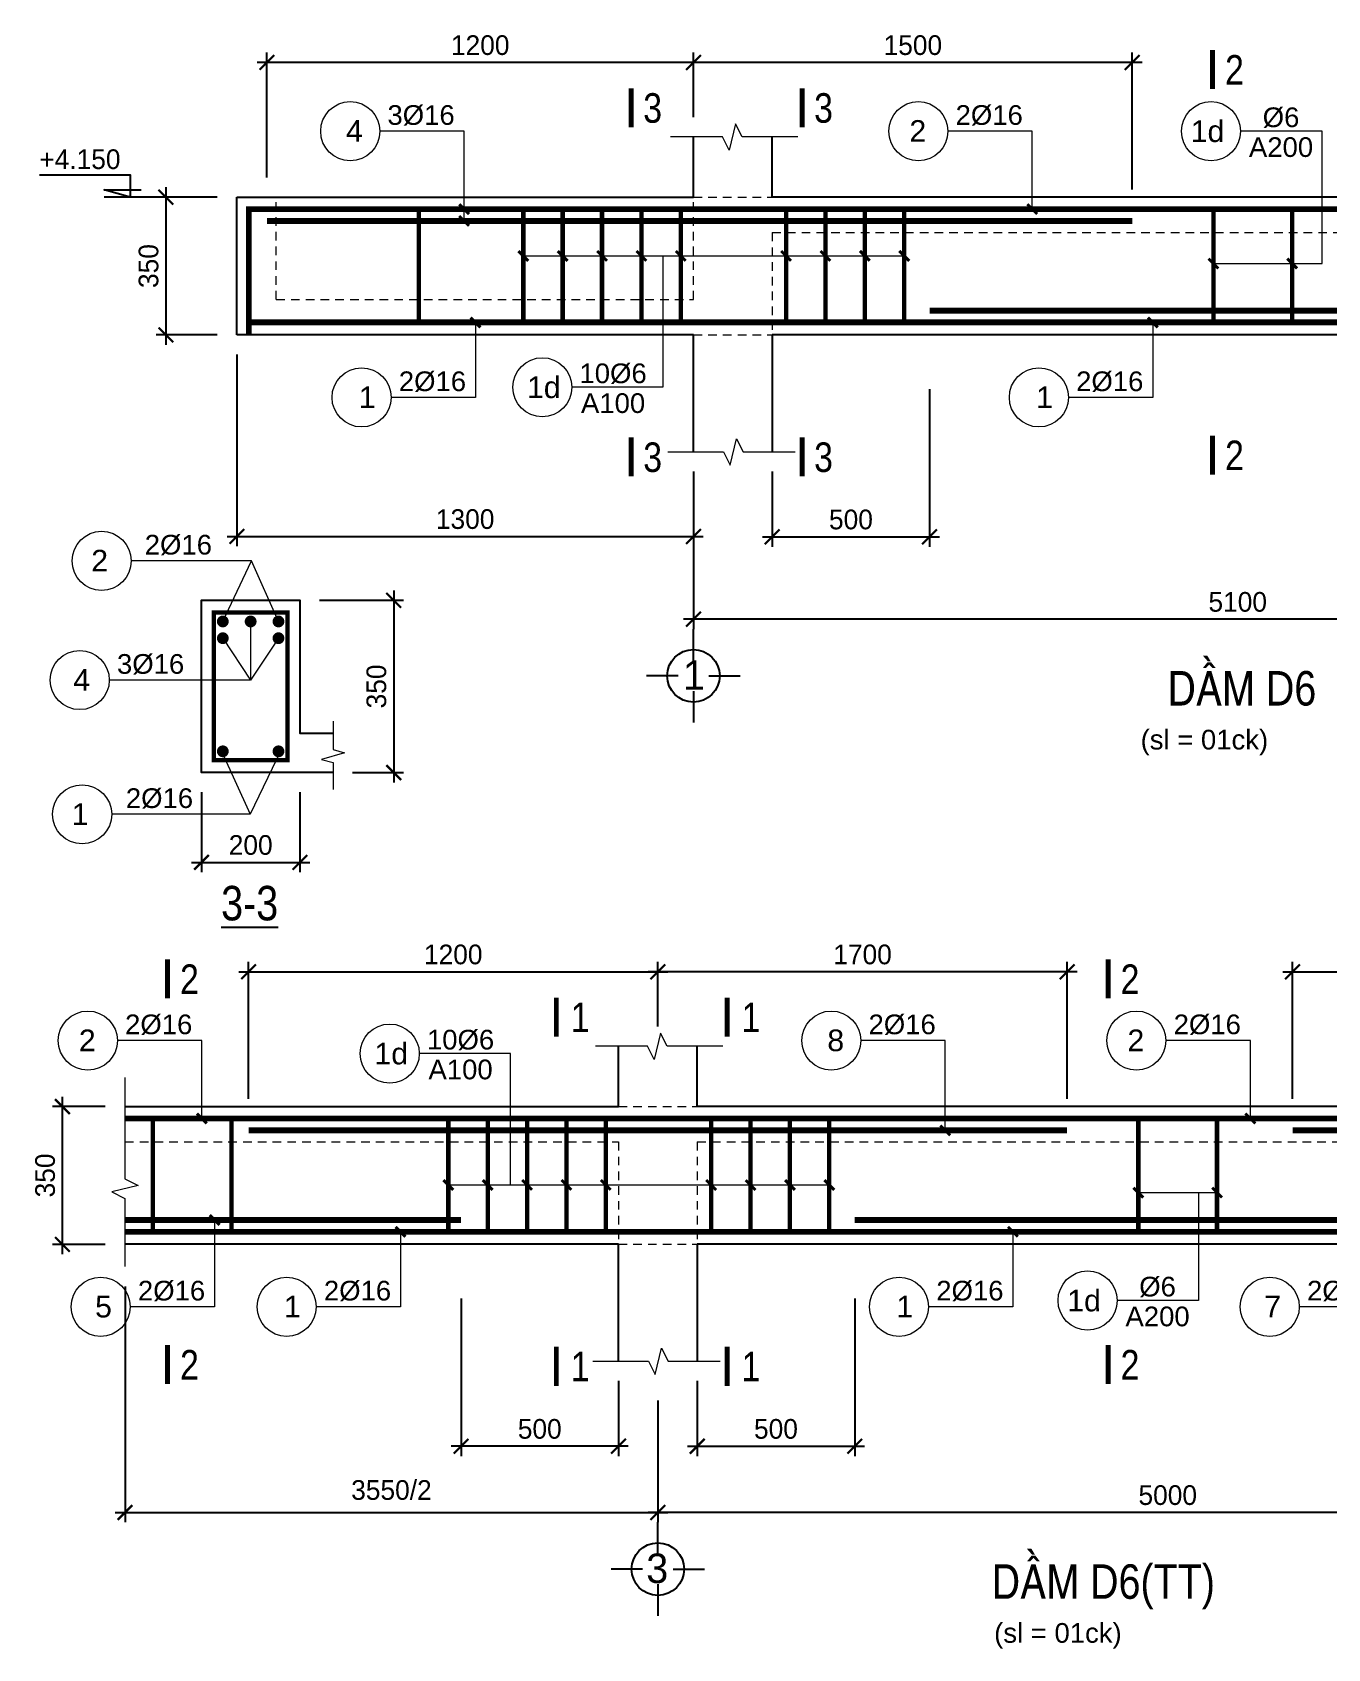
# Model space of a CAD drawing. Header units: millimetres. Extents: x -559287 to -299624, y 2351330 to 2655682.
# Drawn here: x -426515 to -413353, y 2518681 to 2535103 of the extents above; entities that cross this region are included whole.
import ezdxf
from ezdxf.enums import TextEntityAlignment as Align

# ---------------------------------------------------------------- set-up
doc = ezdxf.new("R2010")
doc.units = ezdxf.units.MM
doc.header["$LTSCALE"] = 10
doc.linetypes.add('HIDDEN', pattern=[0.3, 0.175, -0.125])
doc.linetypes.add('HIDDENX2', pattern=[0.75, 0.5, -0.25])
doc.layers.get('0').update_dxf_attribs({"lineweight": 20})
doc.layers.get('Defpoints').update_dxf_attribs({"lineweight": 20})
for name, color, linetype, lineweight in [('Dim', 251, 'Continuous', 15), ('Net khuat', 76, 'HIDDENX2', 15), ('Net manh', 8, 'Continuous', 13), ('Net thay', 4, 'Continuous', 25), ('Text', 54, 'Continuous', 25), ('Thep dai', 2, 'Continuous', 50), ('Thep doc', 140, 'Continuous', 60)]:
    doc.layers.add(name, color=color, linetype=linetype, lineweight=lineweight)
doc.styles.add('HELVE', font='VHAVAN.TTF', dxfattribs={"height": 800})
doc.styles.add('IN-NHO', font='VHELVEN.TTF', dxfattribs={"height": 200})
doc.styles.add('NGHIA5', font='arial_0.ttf', dxfattribs={"height": 180})
doc.styles.get("Standard").update_dxf_attribs({"font": 'nghia5.shx', "height": 200})
doc.styles.add('STYLE1-S1', font='VHARIALN.TTF')
doc.dimstyles.new('dim20', dxfattribs={"dimscale": 100, "dimtxt": 200, "dimasz": 1.5, "dimexe": 1, "dimexo": 2, "dimgap": 0.75, "dimtad": 1, "dimdec": 0, "dimlfac": 0.2, "dimzin": 0, "dimdsep": 46, "dimtxsty": 'Standard', "dimblk1": 'ARCHTICK', "dimblk2": 'ARCHTICK', "dimsah": 1, "dimcen": 0.09, "dimdle": 1, "dimclrd": 256, "dimclre": 256, "dimclrt": 54, "dimadec": 0, "dimazin": 0, "dimtfac": 1, "dimtdec": 0, "dimtofl": 0, "dimtmove": 2, "dimatfit": 3, "dimfxl": 0, "dimtolj": 1, "dimtzin": 0, "dimarcsym": 0})
doc.dimstyles.new('dim25', dxfattribs={"dimscale": 100, "dimtxt": 200, "dimasz": 1.5, "dimexe": 1, "dimexo": 2, "dimgap": 0.75, "dimtad": 1, "dimdec": 0, "dimlfac": 0.25, "dimzin": 0, "dimdsep": 46, "dimtxsty": 'Standard', "dimblk1": 'ARCHTICK', "dimblk2": 'ARCHTICK', "dimsah": 1, "dimcen": 0.09, "dimdle": 1, "dimclrd": 256, "dimclre": 256, "dimclrt": 54, "dimadec": 0, "dimazin": 0, "dimtfac": 1, "dimtdec": 0, "dimtofl": 0, "dimtmove": 2, "dimatfit": 3, "dimfxl": 0, "dimtolj": 1, "dimtzin": 0, "dimarcsym": 0})

# ---------------------------------------------------------------- blocks, each defined once
blk = doc.blocks.new('_ARCHTICK')
at = {"color": 0, "linetype": 'ByBlock', "const_width": 0.15}
blk.add_lwpolyline([(-0.5, -0.5), (0.5, 0.5)], dxfattribs=at)
blk = doc.blocks.new('*D237')
at = {"layer": 'Defpoints', "color": 0, "ltscale": 3, "transparency": 16777216}
for p in [(-409798, 2525558), (-409798, 2524133), (-413710, 2524068)]:
    blk.add_point(p, dxfattribs=at)
at = {"layer": 'Dim', "lineweight": -2, "ltscale": 3, "transparency": 16777216}
for p, q in [((-413710, 2524268), (-413710, 2525658)), ((-409798, 2524333), (-409798, 2525658)), ((-413810, 2525558), (-409698, 2525558))]:
    blk.add_line(p, q, dxfattribs=at)
at = {"layer": 'Dim', "lineweight": -2, "ltscale": 3, "transparency": 16777216, "xscale": 150, "yscale": 150, "zscale": 150, "rotation": 180}
blk.add_blockref('_ARCHTICK', (-413710, 2525558), dxfattribs=at)
at = {"layer": 'Dim', "lineweight": -2, "ltscale": 3, "transparency": 16777216, "xscale": 150, "yscale": 150, "zscale": 150}
blk.add_blockref('_ARCHTICK', (-409798, 2525558), dxfattribs=at)
at = {"layer": 'Dim', "color": 54, "ltscale": 3, "transparency": 16777216, "insert": (-411754, 2525733), "char_height": 200, "attachment_point": 5}
blk.add_mtext('\\A1;1700', dxfattribs=at)
blk = doc.blocks.new('*D238')
at = {"layer": 'Defpoints', "color": 0, "ltscale": 10, "transparency": 16777216}
for p in [(-409798, 2521601), (-420159, 2521401), (-420159, 2520065)]:
    blk.add_point(p, dxfattribs=at)
at = {"layer": 'Dim', "lineweight": -2, "ltscale": 10, "transparency": 16777216}
for p, q in [((-409798, 2521401), (-409798, 2519965)), ((-420159, 2521201), (-420159, 2519965)), ((-409698, 2520065), (-420259, 2520065))]:
    blk.add_line(p, q, dxfattribs=at)
at = {"layer": 'Dim', "lineweight": -2, "ltscale": 10, "transparency": 16777216, "xscale": 150, "yscale": 150, "zscale": 150, "rotation": 180}
blk.add_blockref('_ARCHTICK', (-420159, 2520065), dxfattribs=at)
at = {"layer": 'Dim', "lineweight": -2, "ltscale": 10, "transparency": 16777216, "xscale": 150, "yscale": 150, "zscale": 150}
blk.add_blockref('_ARCHTICK', (-409798, 2520065), dxfattribs=at)
at = {"layer": 'Dim', "color": 54, "ltscale": 10, "transparency": 16777216, "insert": (-414978, 2520240), "char_height": 200, "attachment_point": 5}
blk.add_mtext('\\A1;5000', dxfattribs=at)
blk = doc.blocks.new('truc ngang-helve')
for points in [[(0, -4.8), (0, 0)], [(-2.33, -7.13), (-7.13, -7.13)], [(2.33, -7.13), (7.13, -7.13)], [(0, -9.45), (0, -14.26)]]:
    blk.add_lwpolyline(points)
blk.add_circle((0, -7.13), 4)
at = {"style": 'HELVE'}
blk.add_attdef('A', text='', height=4.5, dxfattribs=at).set_placement((0.03, -7.01), align=Align.MIDDLE_CENTER)
blk = doc.blocks.new('*D239')
at = {"layer": 'Defpoints', "color": 0, "ltscale": 3, "transparency": 16777216}
for p in [(-420159, 2525558), (-420159, 2524801), (-416000, 2524068)]:
    blk.add_point(p, dxfattribs=at)
at = {"layer": 'Dim', "lineweight": -2, "ltscale": 3, "transparency": 16777216}
for p, q in [((-420159, 2525001), (-420159, 2525658)), ((-416000, 2524268), (-416000, 2525658)), ((-415900, 2525558), (-420259, 2525558))]:
    blk.add_line(p, q, dxfattribs=at)
at = {"layer": 'Dim', "lineweight": -2, "ltscale": 3, "transparency": 16777216, "xscale": 150, "yscale": 150, "zscale": 150, "rotation": 180}
blk.add_blockref('_ARCHTICK', (-420159, 2525558), dxfattribs=at)
at = {"layer": 'Dim', "lineweight": -2, "ltscale": 3, "transparency": 16777216, "xscale": 150, "yscale": 150, "zscale": 150}
blk.add_blockref('_ARCHTICK', (-416000, 2525558), dxfattribs=at)
at = {"layer": 'Dim', "color": 54, "ltscale": 3, "transparency": 16777216, "insert": (-418079, 2525733), "char_height": 200, "attachment_point": 5}
blk.add_mtext('\\A1;1700', dxfattribs=at)
blk = doc.blocks.new('*D240')
at = {"layer": 'Defpoints', "color": 0, "ltscale": 10, "transparency": 16777216}
for p in [(-425573, 2522562), (-420159, 2521401), (-420159, 2520065)]:
    blk.add_point(p, dxfattribs=at)
at = {"layer": 'Dim', "lineweight": -2, "ltscale": 10, "transparency": 16777216}
for p, q in [((-425573, 2522362), (-425573, 2519965)), ((-420159, 2521201), (-420159, 2519965)), ((-425673, 2520065), (-420059, 2520065))]:
    blk.add_line(p, q, dxfattribs=at)
at = {"layer": 'Dim', "lineweight": -2, "ltscale": 10, "transparency": 16777216, "xscale": 150, "yscale": 150, "zscale": 150, "rotation": 180}
blk.add_blockref('_ARCHTICK', (-425573, 2520065), dxfattribs=at)
at = {"layer": 'Dim', "lineweight": -2, "ltscale": 10, "transparency": 16777216, "xscale": 150, "yscale": 150, "zscale": 150}
blk.add_blockref('_ARCHTICK', (-420159, 2520065), dxfattribs=at)
at = {"layer": 'Dim', "color": 54, "ltscale": 10, "transparency": 16777216, "insert": (-422866, 2520292), "char_height": 200, "attachment_point": 5}
blk.add_mtext('\\A1;3550/2', dxfattribs=at)
blk = doc.blocks.new('*D242')
at = {"layer": 'Defpoints', "color": 0, "ltscale": 10, "transparency": 16777216}
for p in [(-418159, 2522438), (-419759, 2521601), (-418159, 2520738)]:
    blk.add_point(p, dxfattribs=at)
at = {"layer": 'Dim', "lineweight": -2, "ltscale": 10, "transparency": 16777216}
for p, q in [((-418159, 2522238), (-418159, 2520638)), ((-419759, 2521401), (-419759, 2520638)), ((-419859, 2520738), (-418059, 2520738))]:
    blk.add_line(p, q, dxfattribs=at)
at = {"layer": 'Dim', "lineweight": -2, "ltscale": 10, "transparency": 16777216, "xscale": 150, "yscale": 150, "zscale": 150, "rotation": 180}
blk.add_blockref('_ARCHTICK', (-419759, 2520738), dxfattribs=at)
at = {"layer": 'Dim', "lineweight": -2, "ltscale": 10, "transparency": 16777216, "xscale": 150, "yscale": 150, "zscale": 150}
blk.add_blockref('_ARCHTICK', (-418159, 2520738), dxfattribs=at)
at = {"layer": 'Dim', "color": 54, "ltscale": 10, "transparency": 16777216, "insert": (-418959, 2520913), "char_height": 200, "attachment_point": 5}
blk.add_mtext('\\A1;500', dxfattribs=at)
blk = doc.blocks.new('*D249')
at = {"layer": 'Defpoints', "color": 0, "ltscale": 10, "transparency": 16777216}
for p in [(-419797, 2530840), (-408736, 2530840), (-419797, 2529140)]:
    blk.add_point(p, dxfattribs=at)
at = {"layer": 'Dim', "lineweight": -2, "ltscale": 10, "transparency": 16777216}
for p, q in [((-419797, 2530640), (-419797, 2529040)), ((-408736, 2530640), (-408736, 2529040)), ((-408636, 2529140), (-419897, 2529140))]:
    blk.add_line(p, q, dxfattribs=at)
at = {"layer": 'Dim', "lineweight": -2, "ltscale": 10, "transparency": 16777216, "xscale": 150, "yscale": 150, "zscale": 150, "rotation": 180}
blk.add_blockref('_ARCHTICK', (-419797, 2529140), dxfattribs=at)
at = {"layer": 'Dim', "lineweight": -2, "ltscale": 10, "transparency": 16777216, "xscale": 150, "yscale": 150, "zscale": 150}
blk.add_blockref('_ARCHTICK', (-408736, 2529140), dxfattribs=at)
at = {"layer": 'Dim', "color": 54, "ltscale": 10, "transparency": 16777216, "insert": (-414267, 2529315), "char_height": 200, "attachment_point": 5}
blk.add_mtext('\\A1;5100', dxfattribs=at)
blk = doc.blocks.new('*D225')
at = {"layer": 'Defpoints', "color": 0, "ltscale": 3, "transparency": 16777216}
for p in [(-419797, 2534796), (-419797, 2534040), (-415339, 2533306)]:
    blk.add_point(p, dxfattribs=at)
at = {"layer": 'Dim', "lineweight": -2, "ltscale": 3, "transparency": 16777216}
for p, q in [((-415239, 2534796), (-419897, 2534796)), ((-419797, 2534240), (-419797, 2534896)), ((-415339, 2533506), (-415339, 2534896))]:
    blk.add_line(p, q, dxfattribs=at)
at = {"layer": 'Dim', "lineweight": -2, "ltscale": 3, "transparency": 16777216, "xscale": 150, "yscale": 150, "zscale": 150, "rotation": 180}
blk.add_blockref('_ARCHTICK', (-419797, 2534796), dxfattribs=at)
at = {"layer": 'Dim', "lineweight": -2, "ltscale": 3, "transparency": 16777216, "xscale": 150, "yscale": 150, "zscale": 150}
blk.add_blockref('_ARCHTICK', (-415339, 2534796), dxfattribs=at)
at = {"layer": 'Dim', "color": 54, "ltscale": 3, "transparency": 16777216, "insert": (-417568, 2534971), "char_height": 200, "attachment_point": 5}
blk.add_mtext('\\A1;1500', dxfattribs=at)
blk = doc.blocks.new('*D226')
at = {"layer": 'Defpoints', "color": 0, "ltscale": 3, "transparency": 16777216}
for p in [(-424131, 2534796), (-419797, 2534040), (-424131, 2533428)]:
    blk.add_point(p, dxfattribs=at)
at = {"layer": 'Dim', "lineweight": -2, "ltscale": 3, "transparency": 16777216}
for p, q in [((-419697, 2534796), (-424231, 2534796)), ((-424131, 2533628), (-424131, 2534896)), ((-419797, 2534240), (-419797, 2534896))]:
    blk.add_line(p, q, dxfattribs=at)
at = {"layer": 'Dim', "lineweight": -2, "ltscale": 3, "transparency": 16777216, "xscale": 150, "yscale": 150, "zscale": 150, "rotation": 180}
blk.add_blockref('_ARCHTICK', (-424131, 2534796), dxfattribs=at)
at = {"layer": 'Dim', "lineweight": -2, "ltscale": 3, "transparency": 16777216, "xscale": 150, "yscale": 150, "zscale": 150}
blk.add_blockref('_ARCHTICK', (-419797, 2534796), dxfattribs=at)
at = {"layer": 'Dim', "color": 54, "ltscale": 3, "transparency": 16777216, "insert": (-421964, 2534971), "char_height": 200, "attachment_point": 5}
blk.add_mtext('\\A1;1200', dxfattribs=at)
blk = doc.blocks.new('*D227')
at = {"layer": 'Defpoints', "color": 0, "ltscale": 10, "transparency": 16777216}
for p in [(-424436, 2532028), (-419797, 2530640), (-419797, 2529981)]:
    blk.add_point(p, dxfattribs=at)
at = {"layer": 'Dim', "lineweight": -2, "ltscale": 10, "transparency": 16777216}
for p, q in [((-424436, 2531828), (-424436, 2529881)), ((-419797, 2530440), (-419797, 2529881)), ((-424536, 2529981), (-419697, 2529981))]:
    blk.add_line(p, q, dxfattribs=at)
at = {"layer": 'Dim', "lineweight": -2, "ltscale": 10, "transparency": 16777216, "xscale": 150, "yscale": 150, "zscale": 150, "rotation": 180}
blk.add_blockref('_ARCHTICK', (-424436, 2529981), dxfattribs=at)
at = {"layer": 'Dim', "lineweight": -2, "ltscale": 10, "transparency": 16777216, "xscale": 150, "yscale": 150, "zscale": 150}
blk.add_blockref('_ARCHTICK', (-419797, 2529981), dxfattribs=at)
at = {"layer": 'Dim', "color": 54, "ltscale": 10, "transparency": 16777216, "insert": (-422117, 2530156), "char_height": 200, "attachment_point": 5}
blk.add_mtext('\\A1;1300', dxfattribs=at)
blk = doc.blocks.new('*D229')
at = {"layer": 'Defpoints', "color": 0, "ltscale": 10, "transparency": 16777216}
for p in [(-417398, 2531677), (-418997, 2530840), (-417398, 2529977)]:
    blk.add_point(p, dxfattribs=at)
at = {"layer": 'Dim', "lineweight": -2, "ltscale": 10, "transparency": 16777216}
for p, q in [((-417398, 2531477), (-417398, 2529877)), ((-418997, 2530640), (-418997, 2529877)), ((-419097, 2529977), (-417298, 2529977))]:
    blk.add_line(p, q, dxfattribs=at)
at = {"layer": 'Dim', "lineweight": -2, "ltscale": 10, "transparency": 16777216, "xscale": 150, "yscale": 150, "zscale": 150, "rotation": 180}
blk.add_blockref('_ARCHTICK', (-418997, 2529977), dxfattribs=at)
at = {"layer": 'Dim', "lineweight": -2, "ltscale": 10, "transparency": 16777216, "xscale": 150, "yscale": 150, "zscale": 150}
blk.add_blockref('_ARCHTICK', (-417398, 2529977), dxfattribs=at)
at = {"layer": 'Dim', "color": 54, "ltscale": 10, "transparency": 16777216, "insert": (-418197, 2530152), "char_height": 200, "attachment_point": 5}
blk.add_mtext('\\A1;500', dxfattribs=at)
blk = doc.blocks.new('*D232')
at = {"layer": 'Defpoints', "color": 0, "ltscale": 3, "transparency": 16777216}
for p in [(-420159, 2525558), (-420159, 2524801), (-424317, 2524068)]:
    blk.add_point(p, dxfattribs=at)
at = {"layer": 'Dim', "lineweight": -2, "ltscale": 3, "transparency": 16777216}
for p, q in [((-424317, 2524268), (-424317, 2525658)), ((-420159, 2525001), (-420159, 2525658)), ((-424417, 2525558), (-420059, 2525558))]:
    blk.add_line(p, q, dxfattribs=at)
at = {"layer": 'Dim', "lineweight": -2, "ltscale": 3, "transparency": 16777216, "xscale": 150, "yscale": 150, "zscale": 150, "rotation": 180}
blk.add_blockref('_ARCHTICK', (-424317, 2525558), dxfattribs=at)
at = {"layer": 'Dim', "lineweight": -2, "ltscale": 3, "transparency": 16777216, "xscale": 150, "yscale": 150, "zscale": 150}
blk.add_blockref('_ARCHTICK', (-420159, 2525558), dxfattribs=at)
at = {"layer": 'Dim', "color": 54, "ltscale": 3, "transparency": 16777216, "insert": (-422238, 2525733), "char_height": 200, "attachment_point": 5}
blk.add_mtext('\\A1;1200', dxfattribs=at)
blk = doc.blocks.new('*D233')
at = {"layer": 'Defpoints', "color": 0, "ltscale": 3, "transparency": 16777216}
for p in [(-426209, 2524189), (-425573, 2524189), (-425573, 2522789)]:
    blk.add_point(p, dxfattribs=at)
at = {"layer": 'Dim', "lineweight": -2, "ltscale": 3, "transparency": 16777216}
for p, q in [((-426209, 2522689), (-426209, 2524289)), ((-425773, 2524189), (-426309, 2524189)), ((-425773, 2522789), (-426309, 2522789))]:
    blk.add_line(p, q, dxfattribs=at)
at = {"layer": 'Dim', "lineweight": -2, "ltscale": 3, "transparency": 16777216, "xscale": 150, "yscale": 150, "zscale": 150}
for p, rotation in [((-426209, 2524189), 90), ((-426209, 2522789), 270)]:
    blk.add_blockref('_ARCHTICK', p, dxfattribs=dict(at, rotation=rotation))
at = {"layer": 'Dim', "color": 54, "ltscale": 3, "transparency": 16777216, "insert": (-426384, 2523489), "char_height": 200, "attachment_point": 5, "rotation": 90}
blk.add_mtext('\\A1;350', dxfattribs=at)
blk = doc.blocks.new('*D234')
at = {"layer": 'Defpoints', "color": 0, "ltscale": 10, "transparency": 16777216}
for p in [(-422159, 2522438), (-420559, 2521601), (-422159, 2520738)]:
    blk.add_point(p, dxfattribs=at)
at = {"layer": 'Dim', "lineweight": -2, "ltscale": 10, "transparency": 16777216}
for p, q in [((-422159, 2522238), (-422159, 2520638)), ((-420559, 2521401), (-420559, 2520638)), ((-420459, 2520738), (-422259, 2520738))]:
    blk.add_line(p, q, dxfattribs=at)
at = {"layer": 'Dim', "lineweight": -2, "ltscale": 10, "transparency": 16777216, "xscale": 150, "yscale": 150, "zscale": 150, "rotation": 180}
blk.add_blockref('_ARCHTICK', (-422159, 2520738), dxfattribs=at)
at = {"layer": 'Dim', "lineweight": -2, "ltscale": 10, "transparency": 16777216, "xscale": 150, "yscale": 150, "zscale": 150}
blk.add_blockref('_ARCHTICK', (-420559, 2520738), dxfattribs=at)
at = {"layer": 'Dim', "color": 54, "ltscale": 10, "transparency": 16777216, "insert": (-421359, 2520913), "char_height": 200, "attachment_point": 5}
blk.add_mtext('\\A1;500', dxfattribs=at)
blk = doc.blocks.new('*D235')
at = {"layer": 'Defpoints', "color": 0, "ltscale": 3, "transparency": 16777216}
for p in [(-424436, 2533428), (-425158, 2532028), (-424436, 2532028)]:
    blk.add_point(p, dxfattribs=at)
at = {"layer": 'Dim', "lineweight": -2, "ltscale": 3, "transparency": 16777216}
for p, q in [((-425158, 2533528), (-425158, 2531928)), ((-424636, 2533428), (-425258, 2533428)), ((-424636, 2532028), (-425258, 2532028))]:
    blk.add_line(p, q, dxfattribs=at)
at = {"layer": 'Dim', "lineweight": -2, "ltscale": 3, "transparency": 16777216, "xscale": 150, "yscale": 150, "zscale": 150}
for p, rotation in [((-425158, 2533428), 90), ((-425158, 2532028), 270)]:
    blk.add_blockref('_ARCHTICK', p, dxfattribs=dict(at, rotation=rotation))
at = {"layer": 'Dim', "color": 54, "ltscale": 3, "transparency": 16777216, "insert": (-425333, 2532728), "char_height": 200, "attachment_point": 5, "rotation": 90}
blk.add_mtext('\\A1;350', dxfattribs=at)
blk = doc.blocks.new('A$C17747A8B')
blk.add_line((0, 0), (525, 0))
blk.add_lwpolyline([(1183, 225), (263, 225), (263, 0), (525, 75), (150, 75)])
at = {"layer": 'Text'}
blk.add_attdef('+3.900', (183, 286), '', height=180, dxfattribs=at)
blk = doc.blocks.new('*D254')
at = {"layer": 'Defpoints', "color": 0, "transparency": 16777216}
for p in [(-424796, 2527582), (-423796, 2527582), (-423796, 2526670)]:
    blk.add_point(p, dxfattribs=at)
at = {"layer": 'Dim', "lineweight": -2, "transparency": 16777216}
for p, q in [((-424796, 2527382), (-424796, 2526570)), ((-423796, 2527382), (-423796, 2526570)), ((-424896, 2526670), (-423696, 2526670))]:
    blk.add_line(p, q, dxfattribs=at)
at = {"layer": 'Dim', "lineweight": -2, "transparency": 16777216, "xscale": 150, "yscale": 150, "zscale": 150, "rotation": 180}
blk.add_blockref('_ARCHTICK', (-424796, 2526670), dxfattribs=at)
at = {"layer": 'Dim', "lineweight": -2, "transparency": 16777216, "xscale": 150, "yscale": 150, "zscale": 150}
blk.add_blockref('_ARCHTICK', (-423796, 2526670), dxfattribs=at)
at = {"layer": 'Dim', "color": 54, "transparency": 16777216, "insert": (-424296, 2526845), "char_height": 200, "attachment_point": 5}
blk.add_mtext('\\A1;200', dxfattribs=at)
blk = doc.blocks.new('*D255')
at = {"layer": 'Defpoints', "color": 0, "transparency": 16777216}
for p in [(-423796, 2529332), (-423460, 2527582), (-422843, 2527582)]:
    blk.add_point(p, dxfattribs=at)
at = {"layer": 'Dim', "lineweight": -2, "transparency": 16777216}
for p, q in [((-422843, 2529432), (-422843, 2527482)), ((-423596, 2529332), (-422743, 2529332)), ((-423260, 2527582), (-422743, 2527582))]:
    blk.add_line(p, q, dxfattribs=at)
at = {"layer": 'Dim', "lineweight": -2, "transparency": 16777216, "xscale": 150, "yscale": 150, "zscale": 150}
for p, rotation in [((-422843, 2529332), 90), ((-422843, 2527582), 270)]:
    blk.add_blockref('_ARCHTICK', p, dxfattribs=dict(at, rotation=rotation))
at = {"layer": 'Dim', "color": 54, "transparency": 16777216, "insert": (-423018, 2528457), "char_height": 200, "attachment_point": 5, "rotation": 90}
blk.add_mtext('\\A1;350', dxfattribs=at)

msp = doc.modelspace()

# ---------------------------------------------------------------- linework, layer by layer
at = {"layer": 'Net khuat', "linetype": 'HIDDEN', "ltscale": 50}
for p, q in [((-424036.3, 2532388.1), (-424036.3, 2533428.1)), ((-419797.3, 2533428.1), (-418997.3, 2533428.1)), ((-419797.3, 2532388.1), (-419797.3, 2533428.1)), ((-418997.4, 2533068.1), (-409136.1, 2533068.1)), ((-418997.4, 2533068.1), (-418997.4, 2532028.1)), ((-424036.3, 2532388.1), (-419797.3, 2532388.1)), ((-419797.3, 2532028.1), (-418997.4, 2532028.1)), ((-420558.8, 2524189.4), (-419758.8, 2524189.4)), ((-425573.5, 2523829.4), (-420558.8, 2523829.4)), ((-420558.8, 2523829.4), (-420558.8, 2522789.4)), ((-419758.9, 2523829.4), (-410197.6, 2523829.4)), ((-419758.9, 2523829.4), (-419758.9, 2522789.4)), ((-420558.8, 2522789.4), (-419758.9, 2522789.4))]:
    msp.add_line(p, q, dxfattribs=at)
at = {"layer": 'Net manh'}
for p, q in [((-421526, 2532830.8), (-417655.6, 2532830.8)), ((-422287.5, 2523392.1), (-418417.1, 2523392.1))]:
    msp.add_line(p, q, dxfattribs=at)
for points in [[(-418737.4, 2534039.9), (-419302.6, 2534039.9), (-419369.8, 2534174), (-419435.4, 2533905.8), (-419502.6, 2534039.9), (-420030, 2534039.9)], [(-422127.3, 2533186.3), (-422127.3, 2534098.2), (-422985, 2534098.2)], [(-416354.5, 2533306.3), (-416354.5, 2534098.2), (-417212.2, 2534098.2)], [(-414513.7, 2532753.5), (-413410.4, 2532753.5), (-413410.4, 2534098.2), (-414238.3, 2534098.2)], [(-420107.8, 2532830.8), (-420107.8, 2531496.9), (-421033.1, 2531496.9)], [(-422011.7, 2532155), (-422011.7, 2531393.1), (-422869.4, 2531393.1)], [(-415129.8, 2532155), (-415129.8, 2531393.1), (-415987.5, 2531393.1)], [(-420057.3, 2530840.1), (-419492.1, 2530840.1), (-419424.9, 2530706), (-419359.3, 2530974.2), (-419292.1, 2530840.1), (-418764.7, 2530840.1)], [(-424013.8, 2529117), (-424286.9, 2529733), (-425510.8, 2529733)], [(-424579.2, 2529117), (-424286.9, 2529733), (-425510.8, 2529733)], [(-424296.5, 2529117), (-424296.5, 2528521.3), (-425733, 2528521.3)], [(-424579.2, 2528947), (-424296.5, 2528521.3), (-425733, 2528521.3)], [(-424013.8, 2528947), (-424296.5, 2528521.3), (-425733, 2528521.3)], [(-424596.6, 2527807.4), (-424301.6, 2527158), (-425708.6, 2527158)], [(-423990.7, 2527806.7), (-424301.6, 2527158), (-425708.6, 2527158)], [(-419498.9, 2524801.2), (-420064, 2524801.2), (-420131.2, 2524935.3), (-420196.8, 2524667.1), (-420264, 2524801.2), (-420791.4, 2524801.2)], [(-424793.1, 2524067.6), (-424793.1, 2524859.5), (-425650.8, 2524859.5)], [(-417239.2, 2523947.6), (-417239.2, 2524859.5), (-418096.9, 2524859.5)], [(-414138.8, 2524067.6), (-414138.8, 2524859.5), (-414996.5, 2524859.5)], [(-421657.4, 2523392.1), (-421657.4, 2524727.5), (-422582.7, 2524727.5)], [(-425573.5, 2524485.4), (-425573.5, 2523454.6), (-425439.4, 2523387.4), (-425707.6, 2523321.8), (-425573.5, 2523254.6), (-425573.5, 2522562.3)], [(-414665, 2523314.8), (-414665, 2522218.3), (-415493, 2522218.3)], [(-415277.2, 2523314.8), (-414477.2, 2523314.8)], [(-424662.8, 2523036.3), (-424662.8, 2522154.4), (-425520.5, 2522154.4)], [(-412783.7, 2523036.3), (-412783.7, 2522154.4), (-413641.4, 2522154.4)], [(-422773.2, 2522916.3), (-422773.2, 2522154.4), (-423630.9, 2522154.4)], [(-416551, 2522916.3), (-416551, 2522154.4), (-417408.7, 2522154.4)], [(-420818.7, 2521601.4), (-420253.5, 2521601.4), (-420186.3, 2521467.3), (-420120.8, 2521735.5), (-420053.5, 2521601.4), (-419526.1, 2521601.4)]]:
    msp.add_lwpolyline(points, dxfattribs=at)
at = {"layer": 'Net manh', "const_width": 30}
for points in [[(-422077.3, 2533256.3), (-422177.3, 2533356.3)], [(-416304.5, 2533256.3), (-416404.5, 2533356.3)], [(-422077.3, 2533136.3), (-422177.3, 2533236.3)], [(-421476, 2532780.8), (-421576, 2532880.8)], [(-421076, 2532780.8), (-421176, 2532880.8)], [(-420676, 2532780.8), (-420776, 2532880.8)], [(-420276, 2532780.8), (-420376, 2532880.8)], [(-419876, 2532780.8), (-419976, 2532880.8)], [(-418805.6, 2532780.8), (-418905.6, 2532880.8)], [(-418405.6, 2532780.8), (-418505.6, 2532880.8)], [(-418005.6, 2532780.8), (-418105.6, 2532880.8)], [(-417605.6, 2532780.8), (-417705.6, 2532880.8)], [(-414463.7, 2532703.5), (-414563.7, 2532803.5)], [(-413663.7, 2532703.5), (-413763.7, 2532803.5)], [(-421961.7, 2532105), (-422061.7, 2532205)], [(-415079.8, 2532105), (-415179.8, 2532205)], [(-424743.1, 2524017.6), (-424843.1, 2524117.6)], [(-414088.8, 2524017.6), (-414188.8, 2524117.6)], [(-417189.2, 2523897.6), (-417289.2, 2523997.6)], [(-422237.5, 2523342.1), (-422337.5, 2523442.1)], [(-421837.5, 2523342.1), (-421937.5, 2523442.1)], [(-421437.5, 2523342.1), (-421537.5, 2523442.1)], [(-421037.5, 2523342.1), (-421137.5, 2523442.1)], [(-420637.5, 2523342.1), (-420737.5, 2523442.1)], [(-419567.1, 2523342.1), (-419667.1, 2523442.1)], [(-419167.1, 2523342.1), (-419267.1, 2523442.1)], [(-418767.1, 2523342.1), (-418867.1, 2523442.1)], [(-418367.1, 2523342.1), (-418467.1, 2523442.1)], [(-415227.2, 2523264.8), (-415327.2, 2523364.8)], [(-414427.2, 2523264.8), (-414527.2, 2523364.8)], [(-424612.8, 2522986.3), (-424712.8, 2523086.3)], [(-422723.2, 2522866.3), (-422823.2, 2522966.3)], [(-416501, 2522866.3), (-416601, 2522966.3)]]:
    msp.add_lwpolyline(points, dxfattribs=at)
at = {"layer": 'Net manh', "ltscale": 3}
msp.add_lwpolyline([(-423459.7, 2528103.3), (-423459.7, 2527815.3), (-423343.8, 2527784.2), (-423575.6, 2527714.3), (-423459.7, 2527683.3), (-423459.7, 2527409.3)], dxfattribs=at)
at = {"layer": 'Net manh'}
for centre in [(-423285, 2534098.2), (-417512.2, 2534098.2), (-414538.3, 2534098.2), (-423169.4, 2531393.1), (-421333.1, 2531496.9), (-416287.5, 2531393.1), (-425810.8, 2529733), (-426033, 2528521.3), (-426008.6, 2527158), (-425950.8, 2524859.5), (-418396.9, 2524859.5), (-415296.5, 2524859.5), (-422882.7, 2524727.5), (-415793, 2522218.3), (-425820.5, 2522154.4), (-423930.9, 2522154.4), (-417708.7, 2522154.4), (-413941.4, 2522154.4)]:
    msp.add_circle(centre, 300, dxfattribs=at)
at = {"layer": 'Net thay'}
for p, q in [((-419797.3, 2533428.1), (-419797.3, 2534039.9)), ((-418997.3, 2533428.1), (-418997.3, 2534039.9)), ((-419797.3, 2530840.1), (-419797.3, 2532028.1)), ((-418997.3, 2532028.1), (-418997.3, 2530840.1)), ((-420558.8, 2524189.4), (-420558.8, 2524801.2)), ((-419758.8, 2524189.4), (-419758.8, 2524801.2)), ((-420558.8, 2521601.4), (-420558.8, 2522789.4)), ((-419758.8, 2522789.4), (-419758.8, 2521601.4))]:
    msp.add_line(p, q, dxfattribs=at)
at = {"layer": 'Net thay', "ltscale": 10}
for p, q in [((-424436.3, 2532028.1), (-424436.3, 2533428.1)), ((-424436.3, 2533428.1), (-419797.3, 2533428.1)), ((-409136.1, 2533428.1), (-418997.3, 2533428.1)), ((-419797.3, 2532028.1), (-424436.3, 2532028.1)), ((-409136.1, 2532028.1), (-418997.3, 2532028.1)), ((-425573.5, 2524189.4), (-420558.8, 2524189.4)), ((-410197.6, 2524189.4), (-419758.8, 2524189.4)), ((-420558.8, 2522789.4), (-425573.5, 2522789.4)), ((-410197.6, 2522789.4), (-419758.8, 2522789.4))]:
    msp.add_line(p, q, dxfattribs=at)
msp.add_lwpolyline([(-423459.7, 2527582.4), (-424796.5, 2527582.4), (-424796.5, 2529332.4), (-423796.5, 2529332.4), (-423796.5, 2527982.4), (-423459.7, 2527982.4)], dxfattribs=at)
at = {"layer": 'Text', "const_width": 50}
for points in [[(-414522.9, 2534922.8), (-414522.9, 2534525.5)], [(-420428.9, 2534535.2), (-420428.9, 2534137.9)], [(-418692.8, 2534535.2), (-418692.8, 2534137.9)], [(-420428.9, 2530987.2), (-420428.9, 2530590)], [(-418692.8, 2530987.2), (-418692.8, 2530590)], [(-414522.9, 2531005.8), (-414522.9, 2530608.5)], [(-425141, 2525684), (-425141, 2525286.8)], [(-415584.3, 2525684), (-415584.3, 2525286.8)], [(-421190.3, 2525296.5), (-421190.3, 2524899.2)], [(-419454.3, 2525296.5), (-419454.3, 2524899.2)], [(-425141, 2521767.1), (-425141, 2521369.8)], [(-421190.3, 2521748.5), (-421190.3, 2521351.2)], [(-419454.3, 2521748.5), (-419454.3, 2521351.2)], [(-415584.3, 2521767.1), (-415584.3, 2521369.8)]]:
    msp.add_lwpolyline(points, dxfattribs=at)
at = {"layer": 'Thep dai', "const_width": 45}
for points in [[(-422587.9, 2532155.3), (-422587.9, 2533306.3)], [(-421526, 2532155.3), (-421526, 2533306.3)], [(-421126, 2532155.3), (-421126, 2533306.3)], [(-420726, 2532155.3), (-420726, 2533306.3)], [(-420326, 2532155.3), (-420326, 2533306.3)], [(-419926, 2532155.3), (-419926, 2533306.3)], [(-418855.6, 2532155.3), (-418855.6, 2533306.3)], [(-418455.6, 2532155.3), (-418455.6, 2533306.3)], [(-418055.6, 2532155.3), (-418055.6, 2533306.3)], [(-417655.6, 2532155.3), (-417655.6, 2533306.3)], [(-414513.7, 2532155.3), (-414513.7, 2533306.3)], [(-413713.7, 2532155.3), (-413713.7, 2533306.3)], [(-424671.5, 2527707.4), (-423921.5, 2527707.4), (-423921.5, 2529207.4), (-424671.5, 2529207.4), (-424671.5, 2527707.4)], [(-425290.8, 2522916.6), (-425290.8, 2524067.6)], [(-424490.8, 2522916.6), (-424490.8, 2524067.6)], [(-422287.5, 2522916.6), (-422287.5, 2524067.6)], [(-421887.5, 2522916.6), (-421887.5, 2524067.6)], [(-421487.5, 2522916.6), (-421487.5, 2524067.6)], [(-421087.5, 2522916.6), (-421087.5, 2524067.6)], [(-420687.5, 2522916.6), (-420687.5, 2524067.6)], [(-419617.1, 2522916.6), (-419617.1, 2524067.6)], [(-419217.1, 2522916.6), (-419217.1, 2524067.6)], [(-418817.1, 2522916.6), (-418817.1, 2524067.6)], [(-418417.1, 2522916.6), (-418417.1, 2524067.6)], [(-415277.2, 2522916.6), (-415277.2, 2524067.6)], [(-414477.2, 2522916.6), (-414477.2, 2524067.6)]]:
    msp.add_lwpolyline(points, dxfattribs=at)
at = {"layer": 'Thep doc', "ltscale": 10, "const_width": 60}
for points in [[(-403883.4, 2533306.3), (-424314.5, 2533306.3), (-424314.5, 2532028.1)], [(-424130.7, 2533186.3), (-415338.6, 2533186.3)], [(-403883.4, 2532155.3), (-424314.5, 2532155.3)], [(-410735.9, 2532275.3), (-417397.6, 2532275.3)], [(-399814, 2522789.4), (-399814, 2524067.6), (-425573.5, 2524067.6)], [(-424317.5, 2523947.6), (-416000.1, 2523947.6)], [(-405884.9, 2523947.6), (-413710.2, 2523947.6)], [(-425573.5, 2523036.6), (-422158.5, 2523036.6)], [(-411797.3, 2523036.6), (-418159, 2523036.6)], [(-399814, 2522916.6), (-425573.5, 2522916.6)]]:
    msp.add_lwpolyline(points, dxfattribs=at)
at = {"layer": 'Thep doc', "const_width": 60}
for points in [[(-424609.2, 2529117, 1), (-424549.2, 2529117, 1)], [(-424266.5, 2529117, -1), (-424326.5, 2529117, -1)], [(-423983.8, 2529117, -1), (-424043.8, 2529117, -1)], [(-424609.2, 2528947, 1), (-424549.2, 2528947, 1)], [(-423983.8, 2528947, -1), (-424043.8, 2528947, -1)], [(-424609.2, 2527797.8, -1), (-424549.2, 2527797.8, -1)], [(-423983.8, 2527797.8, 1), (-424043.8, 2527797.8, 1)]]:
    msp.add_lwpolyline(points, format="xyb", close=True, dxfattribs=at)

# ---------------------------------------------------------------- block references
at = {"layer": 'Net thay'}
ref = msp.add_blockref('A$C17747A8B', (-425258.3, 2533428.1), dxfattribs=dict(at, xscale=-1))
ref.add_attrib('+3.900', '+4.150', (-426444, 2533713.6), dxfattribs={"layer": 'Text', "height": 200})
ref = msp.add_blockref('truc ngang-helve', (-419797.4, 2529040.2), dxfattribs=dict(at, xscale=66.66666666662786, yscale=66.66666666604578, zscale=66.66666666666667))
ref.add_attrib('A', '1', dxfattribs={"layer": 'Text', "height": 300, "style": 'HELVE'}).set_placement((-419792.4, 2528573.1), align=Align.MIDDLE_CENTER)
ref = msp.add_blockref('truc ngang-helve', (-420158.8, 2519965), dxfattribs=dict(at, xscale=66.66666666662786, yscale=66.66666666604578, zscale=66.66666666666667))
ref.add_attrib('A', '3', dxfattribs={"layer": 'Text', "height": 300, "style": 'HELVE'}).set_placement((-420165.3, 2519497.8), align=Align.MIDDLE_CENTER)

# ---------------------------------------------------------------- texts
at = {"layer": 'Text'}
for s, height, style, p in [('2', 300, 'STYLE1-S1', (-414300.1, 2534721.6)), ('3', 300, 'STYLE1-S1', (-420211.8, 2534334.1)), ('3', 300, 'STYLE1-S1', (-418475.7, 2534334.1)), ('4', 220, 'IN-NHO', (-423242.8, 2534100.3)), ('2', 220, 'IN-NHO', (-417517.6, 2534100.3)), ('1d', 220, 'IN-NHO', (-414573.9, 2534098.2)), ('1', 220, 'IN-NHO', (-423111.5, 2531395.1)), ('1d', 220, 'IN-NHO', (-421317.9, 2531496.9)), ('1', 220, 'IN-NHO', (-416229.6, 2531395.1)), ('3', 300, 'STYLE1-S1', (-420211.8, 2530786.1)), ('3', 300, 'STYLE1-S1', (-418475.7, 2530786.1)), ('2', 300, 'STYLE1-S1', (-414300.1, 2530804.7)), ('2', 220, 'IN-NHO', (-425830.7, 2529735)), ('4', 220, 'IN-NHO', (-426013.1, 2528523.4)), ('1', 220, 'IN-NHO', (-426028.5, 2527160)), ('%%U3-3', 350, 'STYLE1-S1', (-424306.7, 2526255.5)), ('2', 300, 'STYLE1-S1', (-424918.2, 2525482.9)), ('2', 300, 'STYLE1-S1', (-415361.6, 2525482.9)), ('1', 300, 'STYLE1-S1', (-420948.7, 2525095.3)), ('1', 300, 'STYLE1-S1', (-419212.7, 2525095.3)), ('2', 220, 'IN-NHO', (-425956.2, 2524861.5)), ('8', 220, 'IN-NHO', (-418351.6, 2524861.5)), ('2', 220, 'IN-NHO', (-415301.9, 2524861.5)), ('1d', 220, 'IN-NHO', (-422867.6, 2524727.5)), ('1d', 220, 'IN-NHO', (-415828.5, 2522218.3)), ('5', 220, 'IN-NHO', (-425791.4, 2522156.4)), ('1', 220, 'IN-NHO', (-423873, 2522156.4)), ('1', 220, 'IN-NHO', (-417650.8, 2522156.4)), ('7', 220, 'IN-NHO', (-413912.3, 2522156.4)), ('2', 300, 'STYLE1-S1', (-424918.2, 2521565.9)), ('1', 300, 'STYLE1-S1', (-420948.7, 2521547.4)), ('1', 300, 'STYLE1-S1', (-419212.7, 2521547.4)), ('2', 300, 'STYLE1-S1', (-415361.6, 2521565.9))]:
    msp.add_text(s, height=height, dxfattribs=dict(at, style=style)).set_placement(p, align=Align.MIDDLE_CENTER)
at = {"layer": 'Text', "ltscale": 3, "style": 'NGHIA5'}
for s, p in [('3%%C16', (-422564.9, 2534162.5)), ('2%%C16', (-416792.1, 2534162.5)), ('%%C6', (-413826.9, 2534139.5)), ('A200', (-413826.9, 2533836.4)), ('2%%C16', (-422449.2, 2531457.4)), ('10%%C6', (-420613.8, 2531538.2)), ('2%%C16', (-415567.3, 2531457.4)), ('A100', (-420613.8, 2531235.2)), ('2%%C16', (-425030.8, 2529797.2)), ('3%%C16', (-425312.9, 2528585.6)), ('2%%C16', (-425222.8, 2527222.2)), ('2%%C16', (-425230.7, 2524923.8)), ('2%%C16', (-417676.7, 2524923.8)), ('2%%C16', (-414576.3, 2524923.8)), ('10%%C6', (-422163.5, 2524768.8)), ('A100', (-422163.5, 2524465.7)), ('%%C6', (-415081.5, 2522259.6)), ('2%%C16', (-425100.3, 2522218.6)), ('2%%C16', (-423210.7, 2522218.6)), ('2%%C16', (-416988.5, 2522218.6)), ('2%%C16', (-413221.2, 2522218.6)), ('A200', (-415081.5, 2521956.6))]:
    msp.add_text(s, height=200, dxfattribs=at).set_placement(p, align=Align.CENTER)
at = {"layer": 'Text', "style": 'STYLE1-S1'}
for s, p in [('DÇM D6', (-413468.9, 2528263.3)), ('DÇM D6(tt)', (-414498.4, 2519188))]:
    msp.add_text(s, height=350, dxfattribs=at).set_placement(p, align=Align.RIGHT)
at = {"layer": 'Text', "ltscale": 3, "style": 'NGHIA5'}
for p in [(-415253.8, 2527816.8), (-416742, 2518741.5)]:
    msp.add_text('(sl = 01ck)', height=200, dxfattribs=at).set_placement(p)

# ---------------------------------------------------------------- dimensions: what is measured, and where the dimension line sits
at = {"layer": 'Dim', "ltscale": 3}
for base, p1, p2, text, picture, middle in [((-424130.7, 2534796.3), (-419797.3, 2534039.9), (-424130.7, 2533428.1), '1200', '*D226', (-421964, 2534971.3)), ((-419797.3, 2534796.3), (-415338.6, 2533306.3), (-419797.3, 2534039.9), '1500', '*D225', (-417568, 2534971.3)), ((-420158.8, 2525557.6), (-416000.1, 2524067.6), (-420158.8, 2524801.2), '1700', '*D239', (-418079.4, 2525732.6))]:
    dim = msp.add_linear_dim(base=base, p1=p1, p2=p2, angle=180, text=text, dimstyle='dim25', dxfattribs=at)
    dim.commit()
    dim.dimension.update_dxf_attribs({"geometry": picture, "text_midpoint": middle})
for base, p1, p2, picture, middle in [((-425158.3, 2532028.1), (-424436.3, 2533428.1), (-424436.4, 2532028.1), '*D235', (-425333.3, 2532728.1)), ((-426208.6, 2524189.4), (-425573.5, 2522789.4), (-425573.5, 2524189.4), '*D233', (-426383.6, 2523489.4))]:
    dim = msp.add_linear_dim(base=base, p1=p1, p2=p2, angle=90, dimstyle='dim25', dxfattribs=at)
    dim.commit()
    dim.dimension.update_dxf_attribs({"geometry": picture, "text_midpoint": middle})
at = {"layer": 'Dim', "ltscale": 10}
for base, p1, p2, text, picture, middle in [((-419797.3, 2529981.3), (-424436.3, 2532028.1), (-419797.3, 2530640.1), '1300', '*D227', (-422116.8, 2530156.3)), ((-420158.8, 2520065), (-425573.5, 2522562.3), (-420158.8, 2521401.4), '3550/2', '*D240', (-422866.1, 2520292.3)), ((-422158.5, 2520738.2), (-420558.8, 2521601.4), (-422158.5, 2522438.3), '500', '*D234', (-421358.7, 2520913.2))]:
    dim = msp.add_linear_dim(base=base, p1=p1, p2=p2, angle=180, text=text, dimstyle='dim25', dxfattribs=at)
    dim.commit()
    dim.dimension.update_dxf_attribs({"geometry": picture, "text_midpoint": middle})
for base, p1, p2, text, picture, middle in [((-417397.6, 2529976.9), (-418997.3, 2530840.1), (-417397.6, 2531677.1), '500', '*D229', (-418197.4, 2530151.9)), ((-419797.3, 2529140.2), (-408736.1, 2530840.1), (-419797.3, 2530840.1), '5100', '*D249', (-414266.7, 2529315.2)), ((-418159, 2520738.2), (-419758.8, 2521601.4), (-418159, 2522438.3), '500', '*D242', (-418958.9, 2520913.2)), ((-420158.8, 2520065), (-409797.6, 2521601.4), (-420158.8, 2521401.4), '5000', '*D238', (-414978.2, 2520240))]:
    dim = msp.add_linear_dim(base=base, p1=p1, p2=p2, text=text, dimstyle='dim25', dxfattribs=at)
    dim.commit()
    dim.dimension.update_dxf_attribs({"geometry": picture, "text_midpoint": middle})
at = {"layer": 'Dim'}
dim = msp.add_linear_dim(base=(-422842.8, 2527582.4), p1=(-423796.5, 2529332.4), p2=(-423459.7, 2527582.4), angle=270, dimstyle='dim20', dxfattribs=at)
dim.commit()
dim.dimension.update_dxf_attribs({"geometry": '*D255', "text_midpoint": (-423017.8, 2528457.4)})
dim = msp.add_linear_dim(base=(-423796.5, 2526669.5), p1=(-424796.5, 2527582.4), p2=(-423796.5, 2527582.4), dimstyle='dim20', dxfattribs=at)
dim.commit()
dim.dimension.update_dxf_attribs({"geometry": '*D254', "text_midpoint": (-424296.5, 2526844.5)})
at = {"layer": 'Dim', "ltscale": 3}
for base, p1, p2, text, picture, middle in [((-420158.8, 2525557.6), (-424317.5, 2524067.6), (-420158.8, 2524801.2), '1200', '*D232', (-422238.1, 2525732.6)), ((-409797.6, 2525557.6), (-413710.2, 2524067.6), (-409797.6, 2524133.4), '1700', '*D237', (-411753.9, 2525732.6))]:
    dim = msp.add_linear_dim(base=base, p1=p1, p2=p2, text=text, dimstyle='dim25', dxfattribs=at)
    dim.commit()
    dim.dimension.update_dxf_attribs({"geometry": picture, "text_midpoint": middle})

doc.saveas('drawing.dxf')
